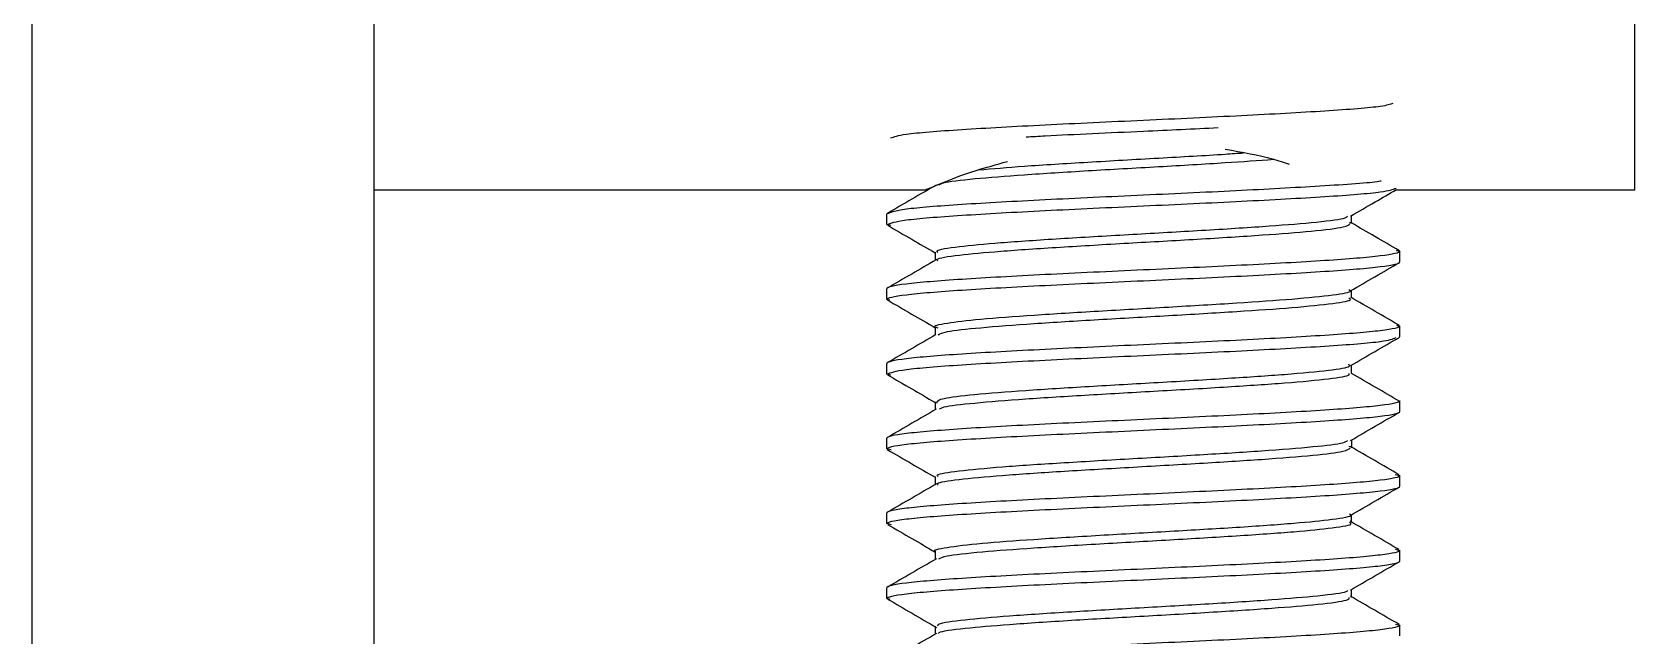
# Model space of a CAD drawing. Header units: millimetres. Extents: x 2 to 418, y 2 to 295.
# Drawn here: x 87.904 to 90.404, y 75.761 to 76.704 of the extents above; entities that cross this region are included whole.
import ezdxf

# ---------------------------------------------------------------- set-up
doc = ezdxf.new("R2010")
doc.units = ezdxf.units.MM

msp = doc.modelspace()

# ---------------------------------------------------------------- linework, layer by layer
at = {"color": 7, "linetype": 'Continuous', "lineweight": 25}
for p, q in [((87.90434, 74.92398), (87.90434, 81.05731)), ((88.43767, 74.92398), (88.43767, 80.95315)), ((90.40434, 76.45731), (90.40434, 76.76855)), ((88.43767, 76.45731), (89.30094, 76.45731)), ((90.02996, 76.45731), (90.40434, 76.45731)), ((89.23767, 76.40314), (89.23767, 76.41981)), ((89.24354, 76.40174), (89.23767, 76.40314)), ((89.96186, 76.40565), (89.95891, 76.40645)), ((89.96221, 76.40472), (89.96221, 76.41718)), ((89.31315, 76.35994), (89.31315, 76.34742)), ((90.03175, 76.36289), (90.03767, 76.36148)), ((90.03767, 76.34481), (90.03767, 76.36148)), ((89.23767, 76.28648), (89.23767, 76.30314)), ((89.96227, 76.2881), (89.96227, 76.30061)), ((89.24213, 76.28518), (89.23767, 76.28648)), ((89.31292, 76.24324), (89.31292, 76.23078)), ((90.03219, 76.24612), (90.03767, 76.24481)), ((90.03767, 76.22814), (90.03767, 76.24481)), ((89.23767, 76.16981), (89.23767, 76.18648)), ((89.96226, 76.17156), (89.96226, 76.18395)), ((89.2438, 76.16834), (89.23767, 76.16981)), ((89.3129, 76.12657), (89.3129, 76.11413)), ((89.31639, 76.12473), (89.31339, 76.12553)), ((90.03767, 76.11148), (90.03767, 76.12814)), ((89.23767, 76.05314), (89.23767, 76.06981)), ((89.24429, 76.05156), (89.23767, 76.05314)), ((89.96215, 76.0558), (89.95815, 76.05683)), ((89.96258, 76.05476), (89.96258, 76.0673)), ((89.31274, 76.00995), (89.31274, 75.9973)), ((90.0302, 76.01327), (90.03767, 76.01148)), ((90.03767, 75.99481), (90.03767, 76.01148)), ((89.23767, 75.93648), (89.23767, 75.95314)), ((89.96248, 75.93804), (89.96248, 75.9505)), ((89.24478, 75.93477), (89.23767, 75.93648)), ((89.31301, 75.89316), (89.31301, 75.88065)), ((90.03023, 75.89659), (90.03767, 75.89481)), ((90.03767, 75.87814), (90.03767, 75.89481)), ((89.23767, 75.81981), (89.23767, 75.83648)), ((89.96221, 75.82134), (89.96221, 75.83384)), ((89.24273, 75.81821), (89.23767, 75.81981)), ((89.31315, 75.77657), (89.31315, 75.7641)), ((90.03073, 75.77981), (90.03767, 75.77814)), ((90.03767, 75.76148), (90.03767, 75.77814))]:
    msp.add_line(p, q, dxfattribs=at)
for points, knots in [([(90.02686, 76.59222), (90.02244, 76.59065), (90.01116, 76.58666), (89.92635, 76.58023), (89.79512, 76.57294), (89.63764, 76.56564), (89.48034, 76.55835), (89.34857, 76.55106), (89.26013, 76.54422), (89.2485, 76.5398), (89.24327, 76.53782)], [0, 0, 0, 0, 0.0864472, 0.2204793, 0.3545113, 0.4885433, 0.6225753, 0.7566073, 0.8906393, 1, 1, 1, 1]), ([(89.45473, 76.54001), (89.46449, 76.54057), (89.5167, 76.54356), (89.62746, 76.5484), (89.716, 76.55268), (89.75428, 76.55453)], [0, 0, 0, 0, 0.1155507, 0.6175622, 1, 1, 1, 1]), ([(89.30094, 76.45869), (89.29992, 76.45826), (89.29464, 76.45605), (89.32035, 76.46665), (89.3634, 76.48443), (89.40847, 76.4969), (89.42547, 76.50161)], [0, 0, 0, 0, 0.0832456, 0.4317396, 0.7857716, 1, 1, 1, 1]), ([(89.31856, 76.46484), (89.32001, 76.46602), (89.32407, 76.46934), (89.3698, 76.47475), (89.44905, 76.48105), (89.54996, 76.48732), (89.66022, 76.49361), (89.7636, 76.49948), (89.81672, 76.50327), (89.84112, 76.50501)], [0, 0, 0, 0, 0.0885461, 0.2489065, 0.4023989, 0.5595273, 0.7179616, 0.870451, 1, 1, 1, 1]), ([(89.38015, 76.48858), (89.40269, 76.4905), (89.44994, 76.49452), (89.55044, 76.50065), (89.65964, 76.50695), (89.74585, 76.51174), (89.7844, 76.51444), (89.79374, 76.51509)], [0, 0, 0, 0, 0.2171406, 0.4551622, 0.6951619, 0.9261561, 1, 1, 1, 1]), ([(89.76532, 76.52099), (89.79163, 76.51623), (89.83007, 76.50928), (89.85672, 76.5003), (89.86513, 76.49746)], [0, 0, 0, 0, 0.6844814, 1, 1, 1, 1]), ([(90.00829, 76.47111), (90.00795, 76.47102), (89.99775, 76.46851), (89.92357, 76.46356), (89.79587, 76.45627), (89.63741, 76.44898), (89.48049, 76.44169), (89.34819, 76.43439), (89.25571, 76.4271), (89.24368, 76.42224), (89.23767, 76.41981)], [0, 0, 0, 0, 0.0050097, 0.1471512, 0.2892927, 0.4314341, 0.5735756, 0.7157171, 0.8578585, 1, 1, 1, 1]), ([(89.23767, 76.40314), (89.24368, 76.40557), (89.25571, 76.41044), (89.3482, 76.41773), (89.48043, 76.42502), (89.63764, 76.43231), (89.79501, 76.4396), (89.92675, 76.44689), (90.01504, 76.45372), (90.02666, 76.45812), (90.03185, 76.46008)], [0, 0, 0, 0, 0.1280565, 0.2561131, 0.3841696, 0.5122261, 0.6402827, 0.7683392, 0.8963957, 1, 1, 1, 1]), ([(89.31452, 76.46487), (89.30184, 76.45751), (89.27647, 76.44278), (89.2511, 76.42807), (89.23841, 76.42071)], [0, 0, 0, 0, 0.49985352, 1, 1, 1, 1]), ([(89.96092, 76.41643), (89.9736, 76.4238), (89.99739, 76.43761), (90.02118, 76.45141), (90.03228, 76.45785)], [0, 0, 0, 0, 0.5333452, 1, 1, 1, 1]), ([(89.2384, 76.40228), (89.2511, 76.39491), (89.27601, 76.38046), (89.30093, 76.36599), (89.31315, 76.35889)], [0, 0, 0, 0, 0.509541, 1, 1, 1, 1]), ([(89.31729, 76.35985), (89.31631, 76.3607), (89.31285, 76.3637), (89.3454, 76.36877), (89.4123, 76.37506), (89.50503, 76.38133), (89.61352, 76.38763), (89.72463, 76.3939), (89.82555, 76.40017), (89.90411, 76.40647), (89.9516, 76.41188), (89.95535, 76.41524), (89.95671, 76.41646)], [0, 0, 0, 0, 0.0452388, 0.1592793, 0.2672919, 0.3800494, 0.491081, 0.6004382, 0.7141081, 0.8217413, 0.9354878, 1, 1, 1, 1]), ([(89.31729, 76.34652), (89.31631, 76.34737), (89.31285, 76.35037), (89.3454, 76.35543), (89.41229, 76.36173), (89.50503, 76.368), (89.61351, 76.37429), (89.72466, 76.38057), (89.82543, 76.38684), (89.90452, 76.39313), (89.95504, 76.39911), (89.95856, 76.40303), (89.96015, 76.40481)], [0, 0, 0, 0, 0.0439302, 0.154672, 0.2595602, 0.369056, 0.4768758, 0.5830697, 0.6934516, 0.7979714, 0.9084277, 1, 1, 1, 1]), ([(90.0369, 76.36236), (90.02421, 76.36972), (89.99931, 76.38416), (89.97442, 76.39862), (89.96221, 76.40571)], [0, 0, 0, 0, 0.5094548, 1, 1, 1, 1]), ([(90.03767, 76.36148), (90.03767, 76.35905), (90.02726, 76.35662), (89.98718, 76.35175), (89.95754, 76.34932), (89.88349, 76.34446), (89.83912, 76.34203), (89.74237, 76.33717), (89.69003, 76.33474), (89.58531, 76.32988), (89.53297, 76.32745), (89.43622, 76.32259), (89.39185, 76.32016), (89.3178, 76.3153), (89.28815, 76.31287), (89.24808, 76.308), (89.23767, 76.30557), (89.23767, 76.30314)], [0, 0, 0, 0, 0.125, 0.125, 0.25, 0.25, 0.375, 0.375, 0.5, 0.5, 0.625, 0.625, 0.75, 0.75, 0.875, 0.875, 1, 1, 1, 1]), ([(89.23767, 76.28648), (89.23767, 76.28891), (89.24808, 76.29134), (89.28815, 76.2962), (89.3178, 76.29863), (89.39185, 76.30349), (89.43622, 76.30592), (89.53297, 76.31078), (89.58531, 76.31321), (89.69003, 76.31807), (89.74237, 76.3205), (89.83912, 76.32537), (89.88349, 76.3278), (89.95754, 76.33266), (89.98718, 76.33509), (90.02726, 76.33995), (90.03767, 76.34238), (90.03767, 76.34481)], [0, 0, 0, 0, 0.125, 0.125, 0.25, 0.25, 0.375, 0.375, 0.5, 0.5, 0.625, 0.625, 0.75, 0.75, 0.875, 0.875, 1, 1, 1, 1]), ([(89.31433, 76.34811), (89.30166, 76.34075), (89.27631, 76.32602), (89.25095, 76.31131), (89.23826, 76.30395)], [0, 0, 0, 0, 0.49987628, 1, 1, 1, 1]), ([(89.96084, 76.29978), (89.97353, 76.30714), (89.99891, 76.32189), (90.0243, 76.33661), (90.037, 76.34398)], [0, 0, 0, 0, 0.4998191, 1, 1, 1, 1]), ([(89.3175, 76.24155), (89.31571, 76.24207), (89.30651, 76.24473), (89.3272, 76.24945), (89.37996, 76.25575), (89.463, 76.262), (89.56679, 76.2683), (89.67816, 76.27457), (89.78438, 76.28086), (89.87534, 76.28715), (89.9364, 76.29341), (89.96421, 76.29821), (89.95945, 76.30088), (89.95833, 76.30152)], [0, 0, 0, 0, 0.0259651, 0.1333884, 0.2349946, 0.342234, 0.4455168, 0.5502632, 0.6567933, 0.7586994, 0.8663462, 0.9683849, 1, 1, 1, 1]), ([(89.23812, 76.2857), (89.25082, 76.27833), (89.27575, 76.26388), (89.30069, 76.24941), (89.31292, 76.24231)], [0, 0, 0, 0, 0.5095671, 1, 1, 1, 1]), ([(89.31767, 76.23137), (89.32071, 76.23299), (89.32756, 76.23665), (89.38124, 76.24241), (89.46267, 76.24867), (89.56688, 76.25497), (89.67814, 76.26124), (89.78439, 76.26753), (89.87534, 76.27381), (89.9364, 76.28007), (89.96421, 76.28488), (89.95945, 76.28755), (89.95833, 76.28818)], [0, 0, 0, 0, 0.0852633, 0.192512, 0.3057067, 0.414725, 0.5252882, 0.6377342, 0.7452994, 0.8589241, 0.9666292, 1, 1, 1, 1]), ([(90.03728, 76.24558), (90.0246, 76.25294), (89.99924, 76.26765), (89.97387, 76.28238), (89.9612, 76.28973)], [0, 0, 0, 0, 0.5001132, 1, 1, 1, 1]), ([(90.03767, 76.24481), (90.03767, 76.24238), (90.02726, 76.23995), (89.98718, 76.23509), (89.95754, 76.23266), (89.88349, 76.2278), (89.83912, 76.22537), (89.74237, 76.2205), (89.69003, 76.21807), (89.58531, 76.21321), (89.53297, 76.21078), (89.43622, 76.20592), (89.39185, 76.20349), (89.3178, 76.19863), (89.28815, 76.1962), (89.24808, 76.19134), (89.23767, 76.18891), (89.23767, 76.18648)], [0, 0, 0, 0, 0.125, 0.125, 0.25, 0.25, 0.375, 0.375, 0.5, 0.5, 0.625, 0.625, 0.75, 0.75, 0.875, 0.875, 1, 1, 1, 1]), ([(89.23767, 76.16981), (89.24368, 76.17224), (89.25571, 76.1771), (89.3482, 76.18439), (89.48043, 76.19169), (89.63764, 76.19898), (89.79501, 76.20627), (89.92675, 76.21356), (90.01507, 76.22039), (90.02669, 76.22479), (90.03189, 76.22676)], [0, 0, 0, 0, 0.12803551, 0.25607103, 0.38410654, 0.51214205, 0.64017757, 0.76821308, 0.89624859, 1, 1, 1, 1]), ([(89.31401, 76.23142), (89.30133, 76.22406), (89.27595, 76.20934), (89.25058, 76.19463), (89.23789, 76.18727)], [0, 0, 0, 0, 0.4998903, 1, 1, 1, 1]), ([(89.96094, 76.18319), (89.9736, 76.19054), (89.99893, 76.20524), (90.02427, 76.21994), (90.03695, 76.22729)], [0, 0, 0, 0, 0.4999015, 1, 1, 1, 1]), ([(89.3154, 76.12648), (89.3171, 76.12832), (89.3207, 76.1322), (89.37144, 76.13819), (89.44942, 76.14444), (89.55143, 76.15074), (89.66238, 76.15702), (89.76999, 76.1633), (89.86375, 76.16959), (89.92987, 76.17584), (89.96217, 76.181), (89.95875, 76.18401), (89.95765, 76.18498)], [0, 0, 0, 0, 0.0941689, 0.1984808, 0.3079305, 0.4147608, 0.5211264, 0.6308718, 0.7350797, 0.8452721, 0.9503327, 1, 1, 1, 1]), ([(89.23835, 76.16888), (89.25106, 76.16151), (89.27591, 76.14711), (89.30076, 76.13269), (89.3129, 76.12564)], [0, 0, 0, 0, 0.5115441, 1, 1, 1, 1]), ([(89.31962, 76.11514), (89.32101, 76.11632), (89.32482, 76.11953), (89.37196, 76.12485), (89.44928, 76.13111), (89.55146, 76.13741), (89.66237, 76.14369), (89.76998, 76.14996), (89.86381, 76.15625), (89.92961, 76.16251), (89.96145, 76.16744), (89.95863, 76.17023), (89.95788, 76.17098)], [0, 0, 0, 0, 0.06293147, 0.17221944, 0.28689021, 0.39881677, 0.51025637, 0.62523697, 0.73441597, 0.84986494, 0.95993729, 1, 1, 1, 1]), ([(90.03781, 76.12699), (90.0252, 76.13433), (89.99999, 76.149), (89.97475, 76.16367), (89.96213, 76.17101)], [0, 0, 0, 0, 0.50003468, 1, 1, 1, 1]), ([(90.03767, 76.12814), (90.03767, 76.12571), (90.02726, 76.12328), (89.98718, 76.11842), (89.95754, 76.11599), (89.88349, 76.11113), (89.83912, 76.1087), (89.74237, 76.10384), (89.69003, 76.10141), (89.58531, 76.09655), (89.53297, 76.09412), (89.43622, 76.08925), (89.39185, 76.08682), (89.3178, 76.08196), (89.28815, 76.07953), (89.24808, 76.07467), (89.23767, 76.07224), (89.23767, 76.06981)], [0, 0, 0, 0, 0.125, 0.125, 0.25, 0.25, 0.375, 0.375, 0.5, 0.5, 0.625, 0.625, 0.75, 0.75, 0.875, 0.875, 1, 1, 1, 1]), ([(89.23767, 76.05314), (89.23767, 76.05557), (89.24808, 76.058), (89.28815, 76.06287), (89.3178, 76.0653), (89.39185, 76.07016), (89.43622, 76.07259), (89.53297, 76.07745), (89.58531, 76.07988), (89.69003, 76.08474), (89.74237, 76.08717), (89.83912, 76.09203), (89.88349, 76.09446), (89.95754, 76.09932), (89.98718, 76.10175), (90.02726, 76.10662), (90.03767, 76.10905), (90.03767, 76.11148)], [0, 0, 0, 0, 0.125, 0.125, 0.25, 0.25, 0.375, 0.375, 0.5, 0.5, 0.625, 0.625, 0.75, 0.75, 0.875, 0.875, 1, 1, 1, 1]), ([(89.31468, 76.11516), (89.30199, 76.1078), (89.27662, 76.09308), (89.25123, 76.07837), (89.23853, 76.07101)], [0, 0, 0, 0, 0.49988107, 1, 1, 1, 1]), ([(89.96087, 76.06631), (89.97357, 76.07368), (89.999, 76.08843), (90.02443, 76.10315), (90.03714, 76.11052)], [0, 0, 0, 0, 0.4998016, 1, 1, 1, 1]), ([(89.23821, 76.0521), (89.25093, 76.04473), (89.27578, 76.03034), (89.30062, 76.01594), (89.31274, 76.00891)], [0, 0, 0, 0, 0.5120046, 1, 1, 1, 1]), ([(89.3177, 76.00986), (89.31663, 76.0108), (89.31325, 76.01377), (89.34707, 76.01887), (89.41219, 76.02512), (89.50696, 76.03142), (89.61484, 76.03769), (89.72551, 76.04398), (89.82713, 76.05027), (89.905, 76.05653), (89.95074, 76.0619), (89.95473, 76.06514), (89.95621, 76.06634)], [0, 0, 0, 0, 0.04976811, 0.157638, 0.27168598, 0.38084942, 0.49259881, 0.60527697, 0.71372707, 0.82799376, 0.93609197, 1, 1, 1, 1]), ([(89.3177, 75.99653), (89.31663, 75.99747), (89.31325, 76.00044), (89.34707, 76.00553), (89.41219, 76.01179), (89.50696, 76.01809), (89.61484, 76.02436), (89.72554, 76.03065), (89.82701, 76.03693), (89.90545, 76.04319), (89.95443, 76.04918), (89.95831, 76.05303), (89.96014, 76.05485)], [0, 0, 0, 0, 0.04819741, 0.15266288, 0.26311146, 0.36882965, 0.47705218, 0.58617418, 0.69120155, 0.80186193, 0.90654852, 1, 1, 1, 1]), ([(90.03674, 76.01273), (90.02404, 76.02009), (89.99863, 76.0348), (89.97325, 76.04953), (89.96056, 76.05689)], [0, 0, 0, 0, 0.5001352, 1, 1, 1, 1]), ([(90.03767, 76.01148), (90.03767, 76.00905), (90.02726, 76.00662), (89.98718, 76.00175), (89.95754, 75.99932), (89.88349, 75.99446), (89.83912, 75.99203), (89.74237, 75.98717), (89.69003, 75.98474), (89.58531, 75.97988), (89.53297, 75.97745), (89.43622, 75.97259), (89.39185, 75.97016), (89.3178, 75.9653), (89.28815, 75.96287), (89.24808, 75.958), (89.23767, 75.95557), (89.23767, 75.95314)], [0, 0, 0, 0, 0.125, 0.125, 0.25, 0.25, 0.375, 0.375, 0.5, 0.5, 0.625, 0.625, 0.75, 0.75, 0.875, 0.875, 1, 1, 1, 1]), ([(89.23767, 75.93648), (89.23767, 75.93891), (89.24808, 75.94134), (89.28815, 75.9462), (89.3178, 75.94863), (89.39185, 75.95349), (89.43622, 75.95592), (89.53297, 75.96078), (89.58531, 75.96321), (89.69003, 75.96807), (89.74237, 75.9705), (89.83912, 75.97537), (89.88349, 75.9778), (89.95754, 75.98266), (89.98718, 75.98509), (90.02726, 75.98995), (90.03767, 75.99238), (90.03767, 75.99481)], [0, 0, 0, 0, 0.125, 0.125, 0.25, 0.25, 0.375, 0.375, 0.5, 0.5, 0.625, 0.625, 0.75, 0.75, 0.875, 0.875, 1, 1, 1, 1]), ([(89.31495, 75.99858), (89.30227, 75.99122), (89.27689, 75.97649), (89.25149, 75.96178), (89.23878, 75.95442)], [0, 0, 0, 0, 0.49984922, 1, 1, 1, 1]), ([(89.96069, 75.94946), (89.97339, 75.95683), (89.99881, 75.97158), (90.02423, 75.98631), (90.03695, 75.99367)], [0, 0, 0, 0, 0.4998367, 1, 1, 1, 1]), ([(89.31376, 75.89308), (89.31352, 75.89316), (89.30741, 75.89529), (89.32911, 75.89954), (89.37962, 75.9058), (89.46525, 75.9121), (89.56773, 75.91837), (89.67936, 75.92466), (89.78616, 75.93094), (89.87608, 75.93721), (89.93654, 75.9435), (89.96536, 75.94824), (89.96009, 75.95092), (89.95904, 75.95145)], [0, 0, 0, 0, 0.0044438, 0.1092001, 0.2197797, 0.3245143, 0.4338498, 0.5415117, 0.6475501, 0.7577704, 0.8621371, 0.9724315, 1, 1, 1, 1]), ([(89.23859, 75.93532), (89.2513, 75.92795), (89.27611, 75.91357), (89.30091, 75.89917), (89.31301, 75.89215)], [0, 0, 0, 0, 0.5121347, 1, 1, 1, 1]), ([(89.31838, 75.88176), (89.32136, 75.88321), (89.32876, 75.8868), (89.38112, 75.89247), (89.46484, 75.89877), (89.56784, 75.90503), (89.67933, 75.91133), (89.78616, 75.91761), (89.87608, 75.92388), (89.93654, 75.93017), (89.96536, 75.9349), (89.96009, 75.93758), (89.95904, 75.93812)], [0, 0, 0, 0, 0.0772356, 0.1917831, 0.3002759, 0.4135346, 0.5250598, 0.6349031, 0.7490784, 0.8571901, 0.9714423, 1, 1, 1, 1]), ([(90.03642, 75.89606), (90.02372, 75.90342), (89.99833, 75.91813), (89.97296, 75.93286), (89.96028, 75.94022)], [0, 0, 0, 0, 0.50015642, 1, 1, 1, 1]), ([(90.03767, 75.89481), (90.03767, 75.89238), (90.02726, 75.88995), (89.98718, 75.88509), (89.95754, 75.88266), (89.88349, 75.8778), (89.83912, 75.87537), (89.74237, 75.8705), (89.69003, 75.86807), (89.58531, 75.86321), (89.53297, 75.86078), (89.43622, 75.85592), (89.39185, 75.85349), (89.3178, 75.84863), (89.28815, 75.8462), (89.24808, 75.84134), (89.23767, 75.83891), (89.23767, 75.83648)], [0, 0, 0, 0, 0.125, 0.125, 0.25, 0.25, 0.375, 0.375, 0.5, 0.5, 0.625, 0.625, 0.75, 0.75, 0.875, 0.875, 1, 1, 1, 1]), ([(89.23767, 75.81981), (89.23767, 75.82224), (89.24808, 75.82467), (89.28815, 75.82953), (89.3178, 75.83196), (89.39185, 75.83682), (89.43622, 75.83925), (89.53297, 75.84412), (89.58531, 75.84655), (89.69003, 75.85141), (89.74237, 75.85384), (89.83912, 75.8587), (89.88349, 75.86113), (89.95754, 75.86599), (89.98718, 75.86842), (90.02726, 75.87328), (90.03767, 75.87571), (90.03767, 75.87814)], [0, 0, 0, 0, 0.125, 0.125, 0.25, 0.25, 0.375, 0.375, 0.5, 0.5, 0.625, 0.625, 0.75, 0.75, 0.875, 0.875, 1, 1, 1, 1]), ([(89.31501, 75.88181), (89.30233, 75.87445), (89.27697, 75.85972), (89.25159, 75.845), (89.23889, 75.83764)], [0, 0, 0, 0, 0.4998454, 1, 1, 1, 1]), ([(89.96044, 75.83281), (89.97313, 75.84018), (89.99852, 75.85492), (90.02391, 75.86965), (90.03661, 75.87702)], [0, 0, 0, 0, 0.499836, 1, 1, 1, 1]), ([(89.31734, 75.77648), (89.31685, 75.7777), (89.31549, 75.78106), (89.35446, 75.78649), (89.42641, 75.79278), (89.52223, 75.79904), (89.63218, 75.80534), (89.7424, 75.81161), (89.84071, 75.8179), (89.91444, 75.82418), (89.95496, 75.82916), (89.95613, 75.83206), (89.95644, 75.83282)], [0, 0, 0, 0, 0.0650821, 0.1794197, 0.2875658, 0.4017078, 0.5116383, 0.6231268, 0.7365138, 0.8449791, 0.9595547, 1, 1, 1, 1]), ([(89.23875, 75.81874), (89.25145, 75.81137), (89.27684, 75.79664), (89.30222, 75.7819), (89.31491, 75.77453)], [0, 0, 0, 0, 0.5001758, 1, 1, 1, 1]), ([(89.31836, 75.76512), (89.31835, 75.76568), (89.31829, 75.76839), (89.35517, 75.77316), (89.42621, 75.77945), (89.52229, 75.78571), (89.63216, 75.792), (89.74245, 75.79828), (89.84054, 75.80456), (89.91506, 75.81085), (89.95817, 75.81647), (89.95843, 75.82002), (89.95853, 75.82143)], [0, 0, 0, 0, 0.03006094, 0.14446668, 0.25267726, 0.36688719, 0.47688327, 0.58843819, 0.70189274, 0.81042264, 0.92506651, 1, 1, 1, 1]), ([(90.03648, 75.77927), (90.02379, 75.78663), (89.99848, 75.80131), (89.97318, 75.816), (89.96057, 75.82333)], [0, 0, 0, 0, 0.501412, 1, 1, 1, 1]), ([(90.03767, 75.77814), (90.03767, 75.77571), (90.02726, 75.77328), (89.98718, 75.76842), (89.95754, 75.76599), (89.88349, 75.76113), (89.83912, 75.7587), (89.74237, 75.75384), (89.69003, 75.75141), (89.58531, 75.74655), (89.53297, 75.74412), (89.43622, 75.73925), (89.39185, 75.73682), (89.3178, 75.73196), (89.28815, 75.72953), (89.24808, 75.72467), (89.23767, 75.72224), (89.23767, 75.71981)], [0, 0, 0, 0, 0.125, 0.125, 0.25, 0.25, 0.375, 0.375, 0.5, 0.5, 0.625, 0.625, 0.75, 0.75, 0.875, 0.875, 1, 1, 1, 1]), ([(89.31491, 75.76512), (89.30223, 75.75776), (89.27687, 75.74303), (89.2515, 75.72831), (89.23881, 75.72095)], [0, 0, 0, 0, 0.49986446, 1, 1, 1, 1])]:
    msp.add_open_spline(points, degree=3, knots=knots, dxfattribs=at)

doc.saveas('drawing.dxf')
